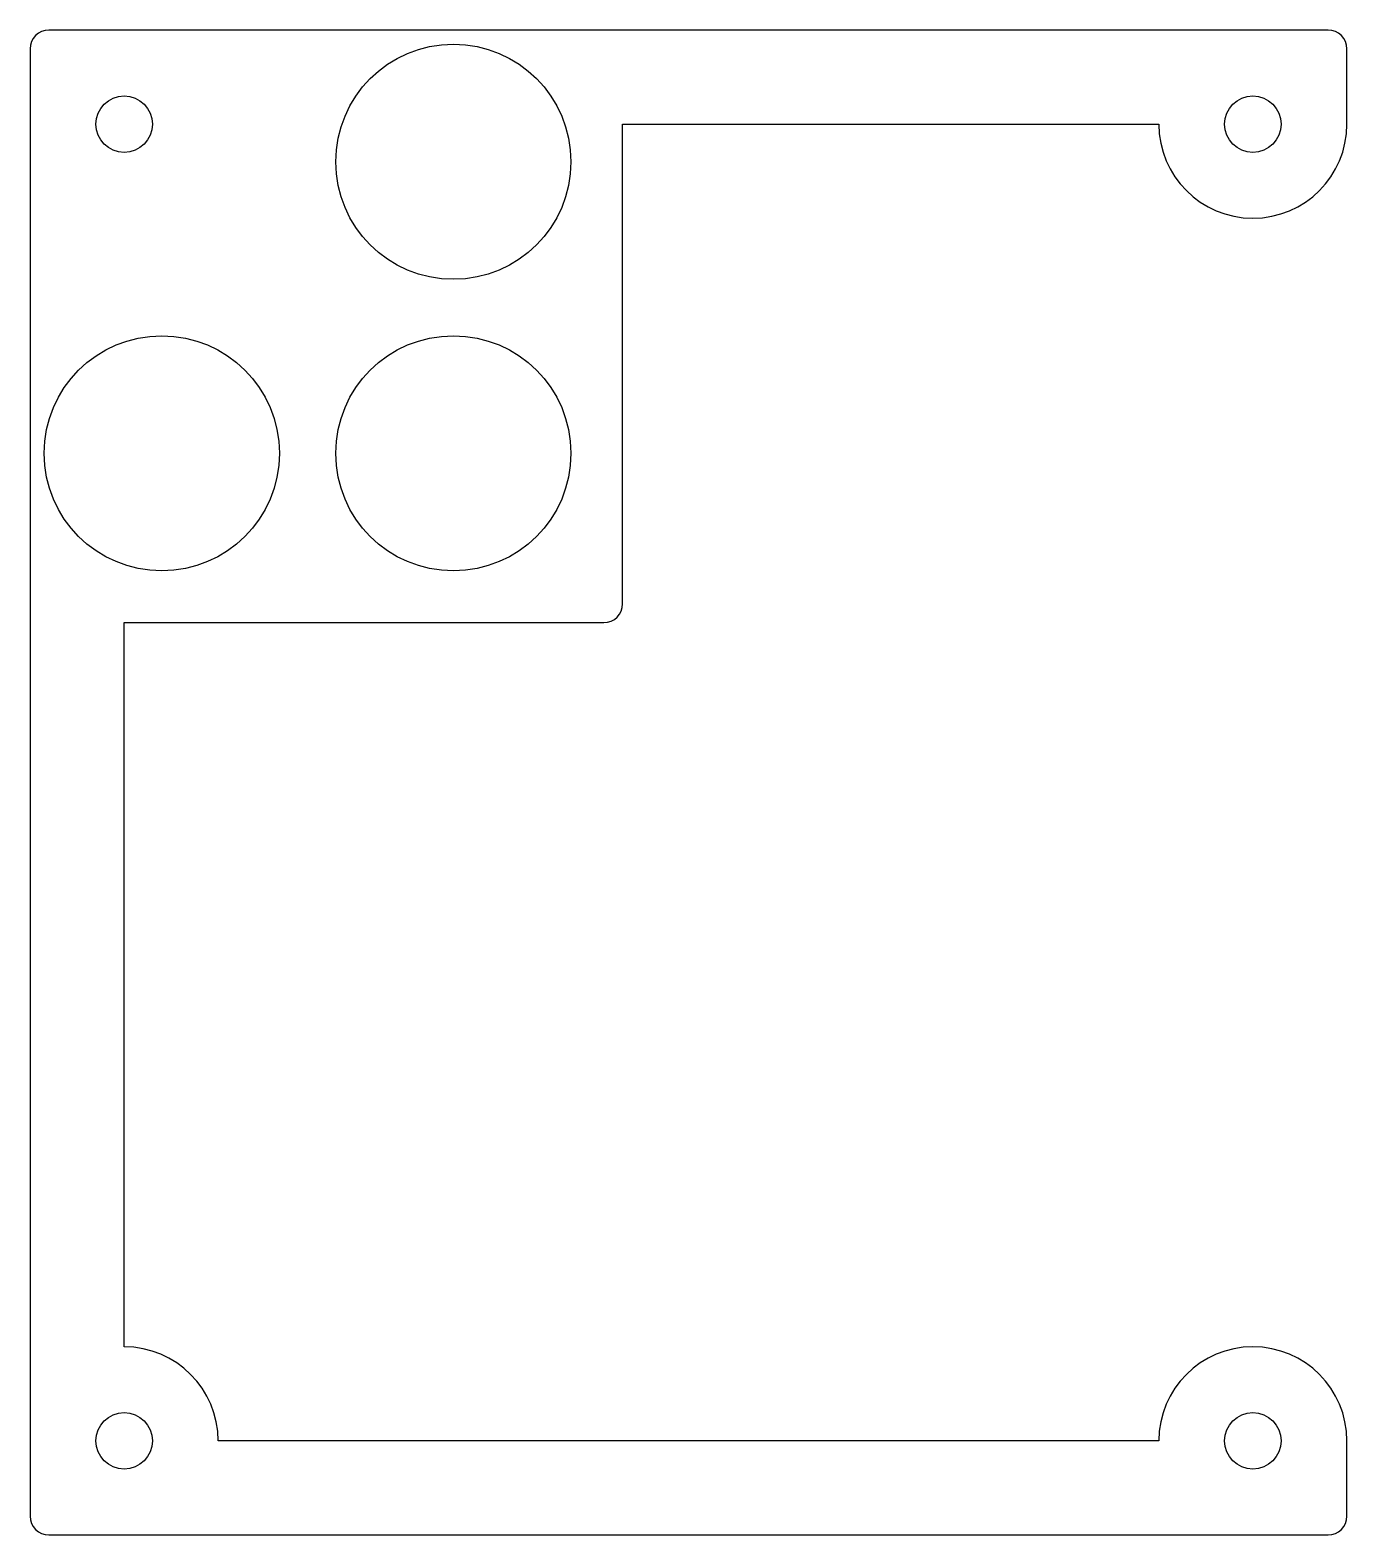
# Model space of a CAD drawing. Header units: millimetres. Extents: x 0 to 140, y 0 to 160.
import ezdxf

# ---------------------------------------------------------------- set-up
doc = ezdxf.new("R2010")
doc.units = ezdxf.units.MM

msp = doc.modelspace()

# ---------------------------------------------------------------- linework, layer by layer
at = {"color": 7, "linetype": 'Continuous', "lineweight": 25}
for p, q in [((138, 160), (2, 160)), ((0, 158), (0, 2)), ((140, 150), (140, 158)), ((63, 150), (120, 150)), ((63, 99), (63, 150)), ((10, 97), (61, 97)), ((10, 20), (10, 97)), ((120, 10), (20, 10)), ((140, 2), (140, 10)), ((2, 0), (138, 0))]:
    msp.add_line(p, q, dxfattribs=at)
for centre, radius in [((45, 146), 12.5), ((10, 150), 3), ((130, 150), 3), ((14, 115), 12.5), ((45, 115), 12.5), ((10, 10), 3), ((130, 10), 3)]:
    msp.add_circle(centre, radius, dxfattribs=at)
for centre, radius, start, end in [((2, 158), 2, 90, 180), ((138, 158), 2, 360, 90), ((130, 150), 10, 180, 0), ((61, 99), 2, 270, 0), ((10, 10), 10, 0, 90), ((130, 10), 10, 0, 180), ((2, 2), 2, 180, 270), ((138, 2), 2, 270, 0)]:
    msp.add_arc(centre, radius, start, end, dxfattribs=at)

doc.saveas('drawing.dxf')
